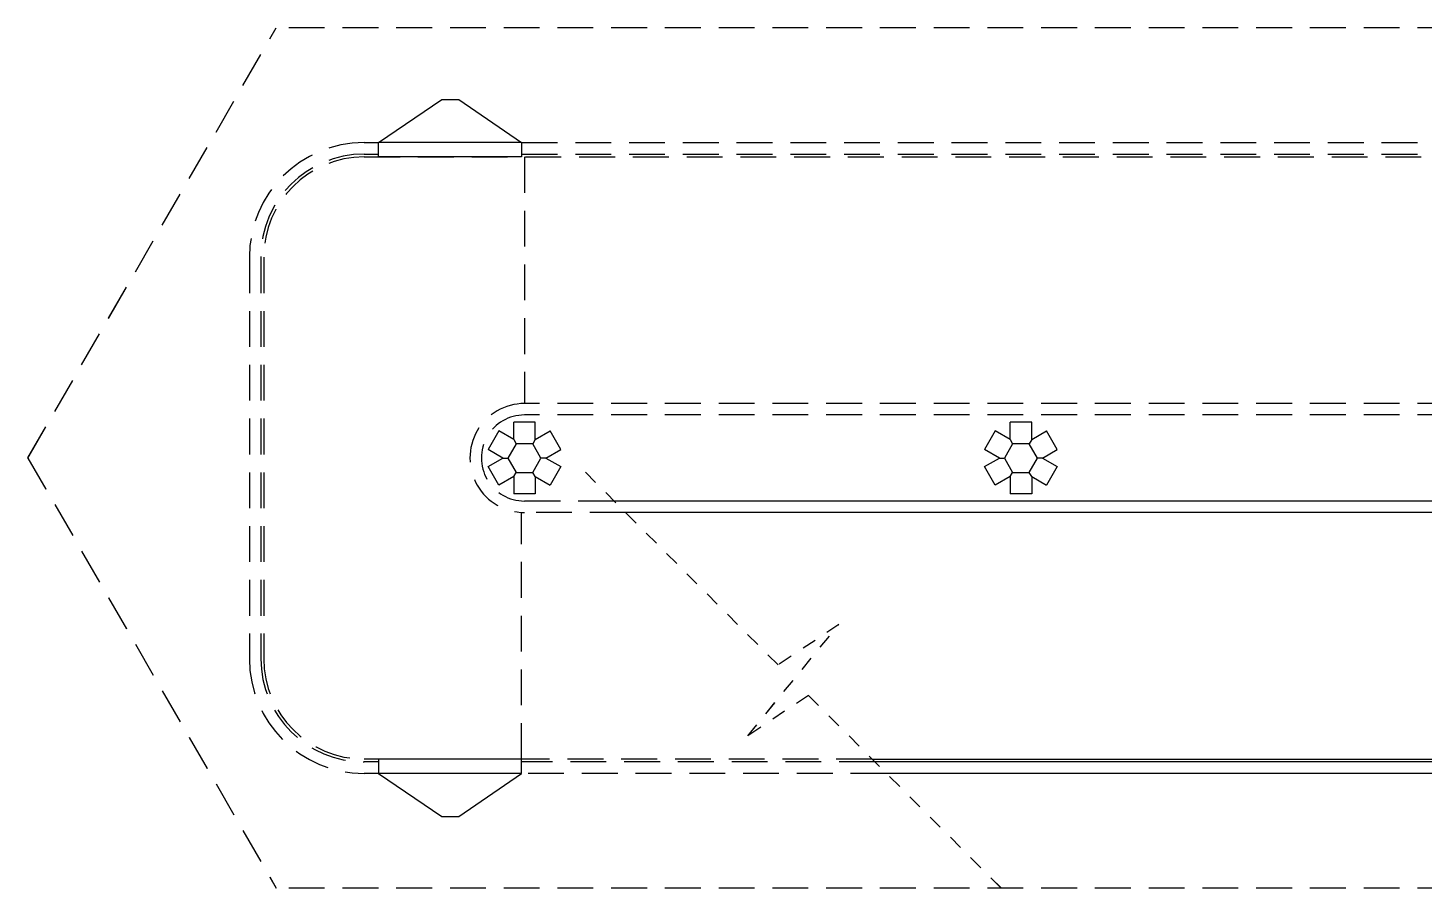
# Model space of a CAD drawing. Header units: millimetres. Extents: x 2128 to 2646, y 1972 to 2207.
# Drawn here: x 2331 to 2340.74, y 2118.5 to 2124.5 of the extents above; entities that cross this region are included whole.
import ezdxf

# ---------------------------------------------------------------- set-up
doc = ezdxf.new("R2010")
doc.units = ezdxf.units.MM
doc.linetypes.add('DASHDOT2', pattern=[0.5, 0.25, -0.125, 0, -0.125])
doc.linetypes.add('HIDDEN', pattern=[0.375, 0.25, -0.125])
for name, color, linetype in [('AR-CORRIMAO-V1', 52, 'Continuous'), ('AR-DASH', 1, 'DASHDOT2'), ('AR-ESTC', 3, 'Continuous'), ('AR-ESTMA-C', 1, 'Continuous'), ('AR-PISO-V1', 1, 'Continuous'), ('AR-PROJ', 1, 'HIDDEN'), ('AR-PROJ-RAMPA', 1, 'HIDDEN'), ('PLAT-CONG', 7, 'Continuous')]:
    doc.layers.add(name, color=color, linetype=linetype)

# ---------------------------------------------------------------- blocks, each defined once
blk = doc.blocks.new('pilar15')
at = {"layer": 'AR-ESTMA-C'}
for p, q in [((0.075, 0.25), (-0.075, 0.25)), ((-0.075, 0.1299), (-0.075, 0.25)), ((0.075, 0.1299), (0.075, 0.25)), ((-0.179, 0.19), (-0.254, 0.06)), ((-0.075, 0.1299), (-0.179, 0.19)), ((-0.075, 0.1299), (-0.0577, 0.1)), ((0.075, 0.1299), (0.0577, 0.1)), ((0.075, 0.1299), (0.179, 0.19)), ((0.254, 0.06), (0.179, 0.19)), ((-0.15, 0), (-0.254, 0.06)), ((-0.254, -0.06), (-0.15, 0)), ((-0.15, 0), (-0.1155, 0)), ((0.15, 0), (0.1155, 0)), ((0.15, 0), (0.254, 0.06)), ((0.15, 0), (0.254, -0.06)), ((-0.179, -0.19), (-0.254, -0.06)), ((0.254, -0.06), (0.179, -0.19)), ((-0.075, -0.1299), (-0.179, -0.19)), ((-0.075, -0.1299), (-0.0577, -0.1)), ((-0.075, -0.1299), (-0.075, -0.25)), ((0.075, -0.1299), (0.0577, -0.1)), ((0.075, -0.1299), (0.179, -0.19)), ((0.075, -0.1299), (0.075, -0.25)), ((0.075, -0.25), (-0.075, -0.25))]:
    blk.add_line(p, q, dxfattribs=at)
blk.add_lwpolyline([(0.0577, 0.1), (-0.0577, 0.1), (-0.1155, 0), (-0.0577, -0.1), (0.0577, -0.1), (0.1155, 0)], close=True, dxfattribs=at)
blk = doc.blocks.new('A$C34151AAB')
at = {"layer": 'AR-CORRIMAO-V1'}
for p, q in [((29.4449, 14.4096), (4.0901, 14.4096)), ((29.4449, 14.3296), (4.1701, 14.3296)), ((15.4449, 12.5896), (5.9101, 12.5896)), ((15.4449, 12.5096), (5.9901, 12.5096))]:
    blk.add_line(p, q, dxfattribs=at)
at = {"layer": 'AR-DASH', "ltscale": 0.025}
for p, q in [((3.89, 14.6097), (5.2452, 13.2545)), ((5.0218, 12.7708), (5.6582, 13.5486)), ((5.6582, 13.5486), (5.234, 13.2658)), ((5.4461, 13.0536), (5.0218, 12.7708)), ((5.4461, 13.0536), (6.7901, 11.7097))]:
    blk.add_line(p, q, dxfattribs=at)
at = {"layer": 'AR-ESTC', "ltscale": 0.25}
for p, q in [((2.4449, 16.9096), (2.8876, 17.2096)), ((2.8876, 17.2096), (3.006, 17.2096)), ((3.006, 17.2096), (3.4449, 16.9096)), ((3.4449, 16.9096), (2.4449, 16.9096)), ((2.4449, 16.8096), (2.4449, 16.9096)), ((3.4449, 16.9096), (3.4449, 16.8096)), ((3.4449, 16.8096), (2.4449, 16.8096)), ((3.4449, 12.6096), (2.4449, 12.6096)), ((2.4449, 12.6096), (2.4449, 12.5096)), ((3.4449, 12.5096), (3.4449, 12.6096)), ((3.4449, 12.5096), (2.4449, 12.5096)), ((2.4449, 12.5096), (2.8876, 12.2096)), ((3.006, 12.2096), (3.4449, 12.5096)), ((2.8876, 12.2096), (3.006, 12.2096))]:
    blk.add_line(p, q, dxfattribs=at)
at = {"layer": 'AR-PISO-V1'}
blk.add_line((5.8901, 12.6096), (29.241, 12.6096), dxfattribs=at)
at = {"layer": 'AR-PROJ'}
for p, q in [((0, 14.7097), (1.7321, 17.7097)), ((29.4449, 17.7097), (1.7321, 17.7097)), ((0, 14.7097), (1.7321, 11.7097)), ((29.4449, 11.7097), (1.7321, 11.7097))]:
    blk.add_line(p, q, dxfattribs=at)
at = {"layer": 'AR-PROJ-RAMPA'}
for p, q in [((2.3464, 16.9096), (2.4449, 16.9096)), ((3.4449, 16.9096), (15.4449, 16.9096)), ((2.3464, 16.8296), (2.4449, 16.8296)), ((2.3464, 16.8096), (29.241, 16.8097)), ((3.4449, 16.8296), (15.4449, 16.8296)), ((3.4641, 16.8096), (3.4641, 15.0896)), ((1.5449, 16.1096), (1.5449, 13.3096)), ((1.6249, 16.1096), (1.6249, 13.3096)), ((1.6449, 16.1096), (1.6449, 13.3096)), ((29.4449, 15.0896), (3.4641, 15.0896)), ((29.4449, 15.0096), (3.4641, 15.0096)), ((3.4449, 12.6096), (3.4449, 14.3297)), ((4.0901, 14.4096), (3.4641, 14.4096)), ((4.1701, 14.3296), (3.4641, 14.3296)), ((5.8901, 12.6096), (2.3449, 12.6096)), ((2.4449, 12.5896), (2.3449, 12.5896)), ((5.9101, 12.5896), (3.4449, 12.5896)), ((2.4449, 12.5096), (2.3449, 12.5096)), ((5.9901, 12.5096), (3.4449, 12.5096))]:
    blk.add_line(p, q, dxfattribs=at)
for centre, radius, start, end in [((2.3449, 16.1096), 0.8, 90, 180), ((2.3449, 16.1096), 0.72, 90, 180), ((2.3449, 16.1096), 0.7, 90, 180), ((3.4641, 14.7096), 0.38, 89.99844, 270.00156), ((3.4641, 14.7096), 0.3, 89.99825, 270.00175), ((2.3449, 13.3096), 0.8, 180, 270), ((2.3449, 13.3096), 0.72, 180, 270), ((2.3449, 13.3096), 0.7, 180, 270)]:
    blk.add_arc(centre, radius, start, end, dxfattribs=at)
at = {"layer": 'AR-ESTMA-C', "ltscale": 0.25}
for p in [(3.4641, 14.7096), (6.9282, 14.7096)]:
    blk.add_blockref('pilar15', p, dxfattribs=at)
blk = doc.blocks.new('A$C201E7DEE')
at = {"layer": 'AR-CORRIMAO-V1'}
for p, q in [((29.4449, 14.9904), (4.0901, 14.9904)), ((29.4449, 14.9104), (4.1701, 14.9104)), ((15.4449, 13.1704), (5.9101, 13.1704)), ((15.4449, 13.0904), (5.9901, 13.0904))]:
    blk.add_line(p, q, dxfattribs=at)
at = {"layer": 'AR-DASH', "ltscale": 0.025}
for p, q in [((3.89, 15.1905), (5.2452, 13.8352)), ((5.0218, 13.3515), (5.6582, 14.1293)), ((5.6582, 14.1293), (5.234, 13.8465)), ((5.4461, 13.6344), (5.0218, 13.3515)), ((5.4461, 13.6344), (6.7901, 12.2904))]:
    blk.add_line(p, q, dxfattribs=at)
at = {"layer": 'AR-ESTC', "ltscale": 0.25}
for p, q in [((2.4449, 17.4904), (2.8876, 17.7904)), ((2.8876, 17.7904), (3.006, 17.7904)), ((3.006, 17.7904), (3.4449, 17.4904)), ((3.4449, 17.4904), (2.4449, 17.4904)), ((2.4449, 17.3904), (2.4449, 17.4904)), ((3.4449, 17.4904), (3.4449, 17.3904)), ((3.4449, 17.3904), (2.4449, 17.3904)), ((3.4449, 13.1904), (2.4449, 13.1904)), ((2.4449, 13.1904), (2.4449, 13.0904)), ((3.4449, 13.0904), (3.4449, 13.1904)), ((3.4449, 13.0904), (2.4449, 13.0904)), ((2.4449, 13.0904), (2.8876, 12.7904)), ((3.006, 12.7904), (3.4449, 13.0904)), ((2.8876, 12.7904), (3.006, 12.7904))]:
    blk.add_line(p, q, dxfattribs=at)
at = {"layer": 'AR-PISO-V1'}
blk.add_line((5.8901, 13.1904), (29.241, 13.1904), dxfattribs=at)
at = {"layer": 'AR-PROJ'}
for p, q in [((0, 15.2904), (1.7321, 18.2904)), ((29.4449, 18.2904), (1.7321, 18.2904)), ((0, 15.2904), (1.7321, 12.2904)), ((29.4449, 12.2904), (1.7321, 12.2904))]:
    blk.add_line(p, q, dxfattribs=at)
at = {"layer": 'AR-PROJ-RAMPA'}
for p, q in [((2.3464, 17.4904), (2.4449, 17.4904)), ((3.4449, 17.4904), (15.4449, 17.4904)), ((2.3464, 17.4104), (2.4449, 17.4104)), ((2.3464, 17.3904), (29.241, 17.3904)), ((3.4449, 17.4104), (15.4449, 17.4104)), ((3.4641, 17.3904), (3.4641, 15.6703)), ((1.5449, 16.6904), (1.5449, 13.8904)), ((1.6249, 16.6904), (1.6249, 13.8904)), ((1.6449, 16.6904), (1.6449, 13.8904)), ((29.4449, 15.6704), (3.4641, 15.6704)), ((29.4449, 15.5904), (3.4641, 15.5904)), ((3.4449, 13.1904), (3.4449, 14.9104)), ((4.0901, 14.9904), (3.4641, 14.9904)), ((4.1701, 14.9104), (3.4641, 14.9104)), ((5.8901, 13.1904), (2.3449, 13.1904)), ((2.4449, 13.1704), (2.3449, 13.1704)), ((5.9101, 13.1704), (3.4449, 13.1704)), ((2.4449, 13.0904), (2.3449, 13.0904)), ((5.9901, 13.0904), (3.4449, 13.0904))]:
    blk.add_line(p, q, dxfattribs=at)
for centre, radius, start, end in [((2.3449, 16.6904), 0.8, 90, 180), ((2.3449, 16.6904), 0.72, 90, 180), ((2.3449, 16.6904), 0.7, 90, 180), ((3.4641, 15.2904), 0.38, 89.99844, 270.00156), ((3.4641, 15.2904), 0.3, 89.99825, 270.00175), ((2.3449, 13.8904), 0.8, 180, 270), ((2.3449, 13.8904), 0.72, 180, 270), ((2.3449, 13.8904), 0.7, 180, 270)]:
    blk.add_arc(centre, radius, start, end, dxfattribs=at)
at = {"layer": 'AR-ESTMA-C', "ltscale": 0.25}
for p in [(3.4641, 15.2904), (6.9282, 15.2904)]:
    blk.add_blockref('pilar15', p, dxfattribs=at)
blk = doc.blocks.new('A$C527D507D')
at = {"layer": 'AR-CORRIMAO-V1'}
for p, q in [((29.4449, 38.7), (4.0901, 38.7)), ((29.4449, 38.62), (4.1701, 38.62)), ((15.4449, 36.88), (5.9101, 36.88)), ((15.4449, 36.8), (5.9901, 36.8))]:
    blk.add_line(p, q, dxfattribs=at)
at = {"layer": 'AR-DASH', "ltscale": 0.025}
for p, q in [((3.89, 38.9001), (5.2452, 37.5448)), ((5.0218, 37.0611), (5.6582, 37.8389)), ((5.6582, 37.8389), (5.234, 37.5561)), ((5.4461, 37.344), (5.0218, 37.0611)), ((5.4461, 37.344), (6.7901, 36))]:
    blk.add_line(p, q, dxfattribs=at)
at = {"layer": 'AR-ESTC', "ltscale": 0.25}
for p, q in [((2.4449, 41.2), (2.8876, 41.5)), ((2.8876, 41.5), (3.006, 41.5)), ((3.006, 41.5), (3.4449, 41.2)), ((3.4449, 41.2), (2.4449, 41.2)), ((2.4449, 41.1), (2.4449, 41.2)), ((3.4449, 41.2), (3.4449, 41.1)), ((3.4449, 41.1), (2.4449, 41.1)), ((3.4449, 36.9), (2.4449, 36.9)), ((2.4449, 36.9), (2.4449, 36.8)), ((3.4449, 36.8), (3.4449, 36.9)), ((3.4449, 36.8), (2.4449, 36.8)), ((2.4449, 36.8), (2.8876, 36.5)), ((3.006, 36.5), (3.4449, 36.8)), ((2.8876, 36.5), (3.006, 36.5))]:
    blk.add_line(p, q, dxfattribs=at)
at = {"layer": 'AR-PISO-V1'}
blk.add_line((5.8901, 36.9), (29.241, 36.9), dxfattribs=at)
at = {"layer": 'AR-PROJ'}
for p, q in [((0, 39), (1.7321, 42)), ((29.4449, 42), (1.7321, 42)), ((0, 39), (1.7321, 36)), ((29.4449, 36), (1.7321, 36))]:
    blk.add_line(p, q, dxfattribs=at)
at = {"layer": 'AR-PROJ-RAMPA'}
for p, q in [((2.3464, 41.2), (2.4449, 41.2)), ((2.3464, 41.12), (2.4449, 41.12)), ((3.4449, 41.2), (15.4449, 41.2)), ((3.4449, 41.12), (15.4449, 41.12)), ((2.3464, 41.1), (29.241, 41.1)), ((3.4641, 41.1), (3.4641, 39.3799)), ((1.5449, 40.4), (1.5449, 37.6)), ((1.6249, 40.4), (1.6249, 37.6)), ((1.6449, 40.4), (1.6449, 37.6)), ((29.4449, 39.38), (3.4641, 39.38)), ((29.4449, 39.3), (3.4641, 39.3)), ((4.0901, 38.7), (3.4641, 38.7)), ((3.4449, 36.9), (3.4449, 38.62)), ((4.1701, 38.62), (3.4641, 38.62)), ((5.8901, 36.9), (2.3449, 36.9)), ((2.4449, 36.88), (2.3449, 36.88)), ((5.9101, 36.88), (3.4449, 36.88)), ((2.4449, 36.8), (2.3449, 36.8)), ((5.9901, 36.8), (3.4449, 36.8))]:
    blk.add_line(p, q, dxfattribs=at)
for centre, radius, start, end in [((2.3449, 40.4), 0.8, 90, 180), ((2.3449, 40.4), 0.72, 90, 180), ((2.3449, 40.4), 0.7, 90, 180), ((3.4641, 39), 0.38, 89.99844, 270.00156), ((3.4641, 39), 0.3, 89.99825, 270.00175), ((2.3449, 37.6), 0.8, 180, 270), ((2.3449, 37.6), 0.72, 180, 270), ((2.3449, 37.6), 0.7, 180, 270)]:
    blk.add_arc(centre, radius, start, end, dxfattribs=at)
at = {"layer": 'AR-ESTMA-C', "ltscale": 0.25}
for p in [(3.4641, 39), (6.9282, 39)]:
    blk.add_blockref('pilar15', p, dxfattribs=at)

msp = doc.modelspace()

# ---------------------------------------------------------------- block references
at = {"layer": 'PLAT-CONG'}
for name, p in [('A$C34151AAB', (2330.9954, 2106.793)), ('A$C201E7DEE', (2330.9954, 2106.2122)), ('A$C527D507D', (2330.9954, 2082.5026))]:
    msp.add_blockref(name, p, dxfattribs=at)

doc.saveas('drawing.dxf')
